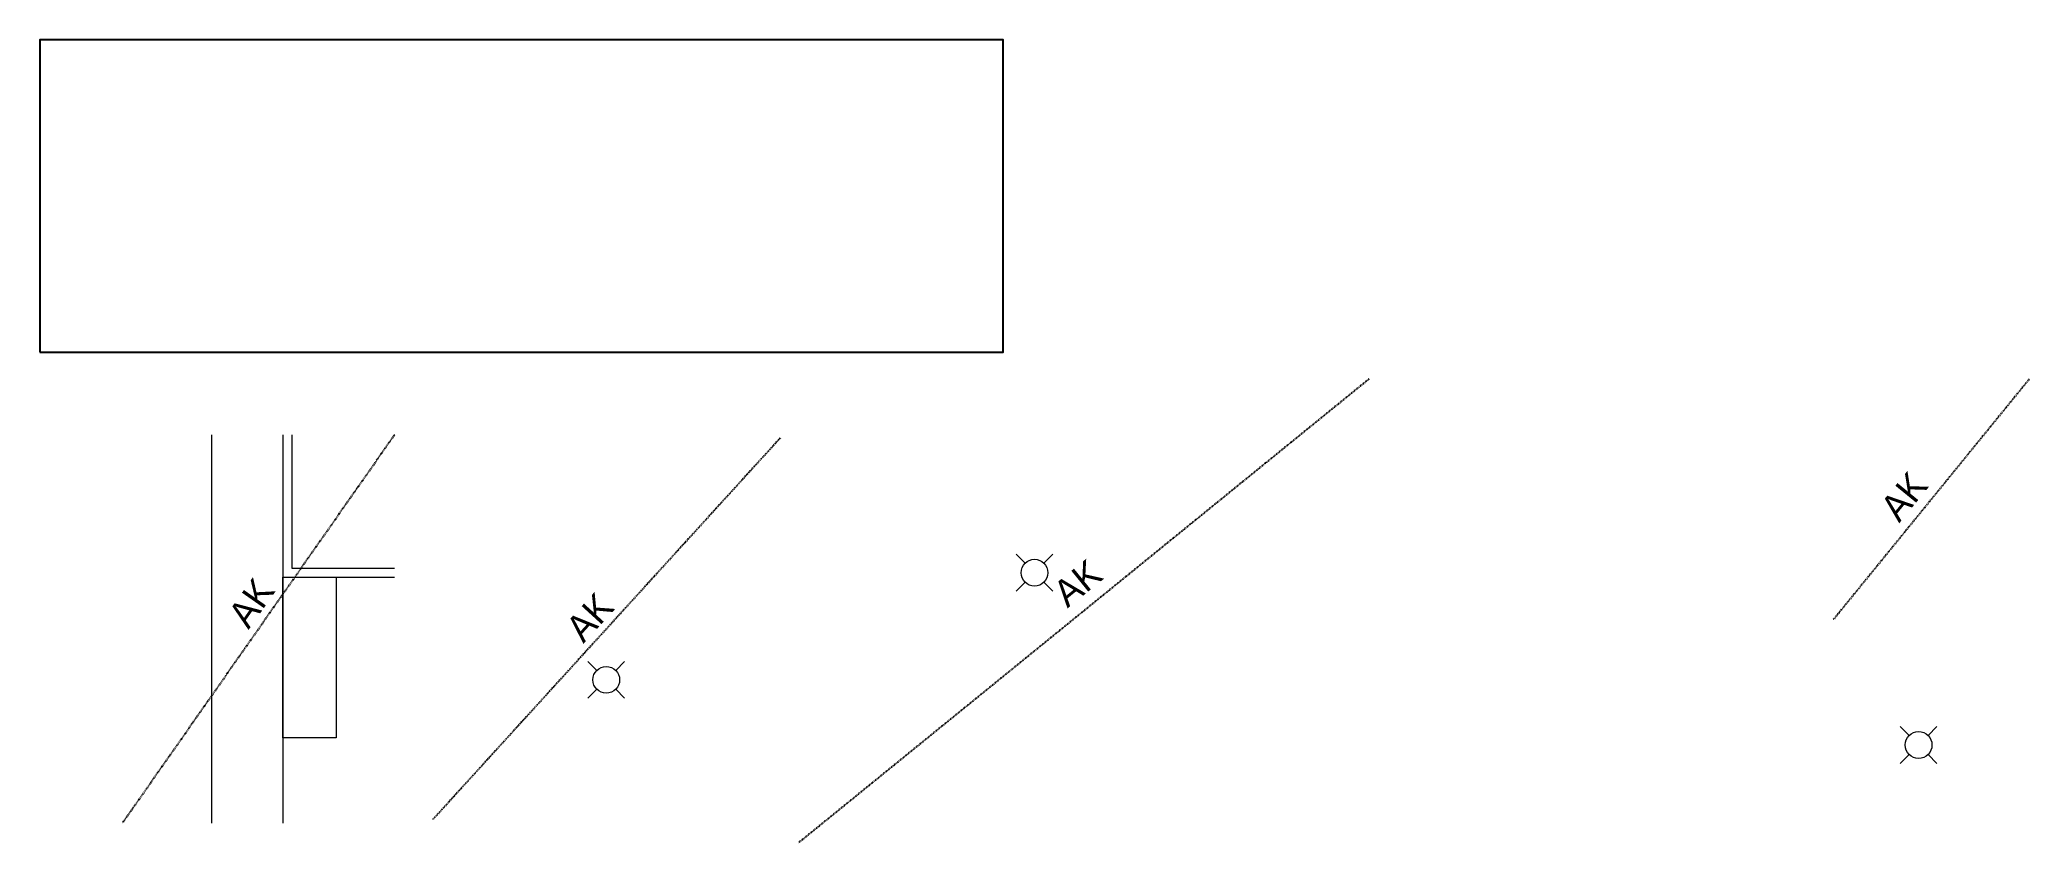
# Model space of a CAD drawing. Header units: millimetres. Extents: x 1750 to 12900, y 6300 to 10800.
import ezdxf

# ---------------------------------------------------------------- set-up
doc = ezdxf.new("R2010")
doc.units = ezdxf.units.MM
doc.header["$LTSCALE"] = 0.5
doc.linetypes.add('DASHDOT2', pattern=[12.7, 6.35, -3.175, 0, -3.175])
doc.layers.add('ARF5300E0_ALAKATTO', color=5, linetype='DASHDOT2')
doc.layers.add('ARF6000E0_PINNAT', color=8, linetype='Continuous')
for name, color, linetype, lineweight in [('ARF5300T0_AKTEKSTIT', 5, 'Continuous', 0), ('ARF7100E0_KIINTOKAL', 3, 'Continuous', 0), ('ARG5200E0_SANITEETTI', 6, 'Continuous', 0)]:
    doc.layers.add(name, color=color, linetype=linetype, lineweight=lineweight)

# ---------------------------------------------------------------- blocks, each defined once
blk = doc.blocks.new('lattiakaivo')
for p, q in [((-103, 103), (-53, 53)), ((103, 103), (53, 53)), ((-53, -53), (-103, -103)), ((53, -53), (103, -103))]:
    blk.add_line(p, q)
blk.add_circle((0, 0), 75)

msp = doc.modelspace()

# ---------------------------------------------------------------- linework, layer by layer
at = {"layer": 'ARF5300E0_ALAKATTO'}
for p, q in [((9200, 8900, 500), (6000, 6300)), ((12900, 8900, 500), (11800, 7550, 500)), ((3738, 8588, 500), (2212, 6412, 500)), ((5900, 8570, 500), (3950, 6430, 500))]:
    msp.add_line(p, q, dxfattribs=at)
at = {"layer": 'ARF6000E0_PINNAT'}
msp.add_lwpolyline([(1750, 9050), (7150, 9050), (7150, 10800), (1750, 10800)], close=True, dxfattribs=at)
at = {"layer": 'ARF7100E0_KIINTOKAL'}
for p, q in [((2712, 8588), (2712, 6412)), ((3112, 8588), (3112, 6412))]:
    msp.add_line(p, q, dxfattribs=at)
for points in [[(3112, 8588), (3112, 7790), (3738, 7790)], [(3162, 8588), (3162, 7840), (3738, 7840)]]:
    msp.add_lwpolyline(points, dxfattribs=at)
msp.add_lwpolyline([(3112, 7790), (3412, 7790), (3412, 6890), (3112, 6890)], close=True, dxfattribs=at)

# ---------------------------------------------------------------- block references
at = {"layer": 'ARG5200E0_SANITEETTI'}
for p in [(7325, 7815), (4925, 7215), (12280, 6850)]:
    msp.add_blockref('lattiakaivo', p, dxfattribs=at)

# ---------------------------------------------------------------- texts
at = {"layer": 'ARF5300T0_AKTEKSTIT', "char_height": 150, "width": 1190, "attachment_point": 1}
for insert, rotation in [((12055, 8186), 50.8263), ((7415, 7731), 39.0939), ((2797, 7580, 500), 54.9585), ((4686, 7517), 47.6597)]:
    msp.add_mtext('AK', dxfattribs=dict(at, insert=insert, rotation=rotation))

doc.saveas('drawing.dxf')
